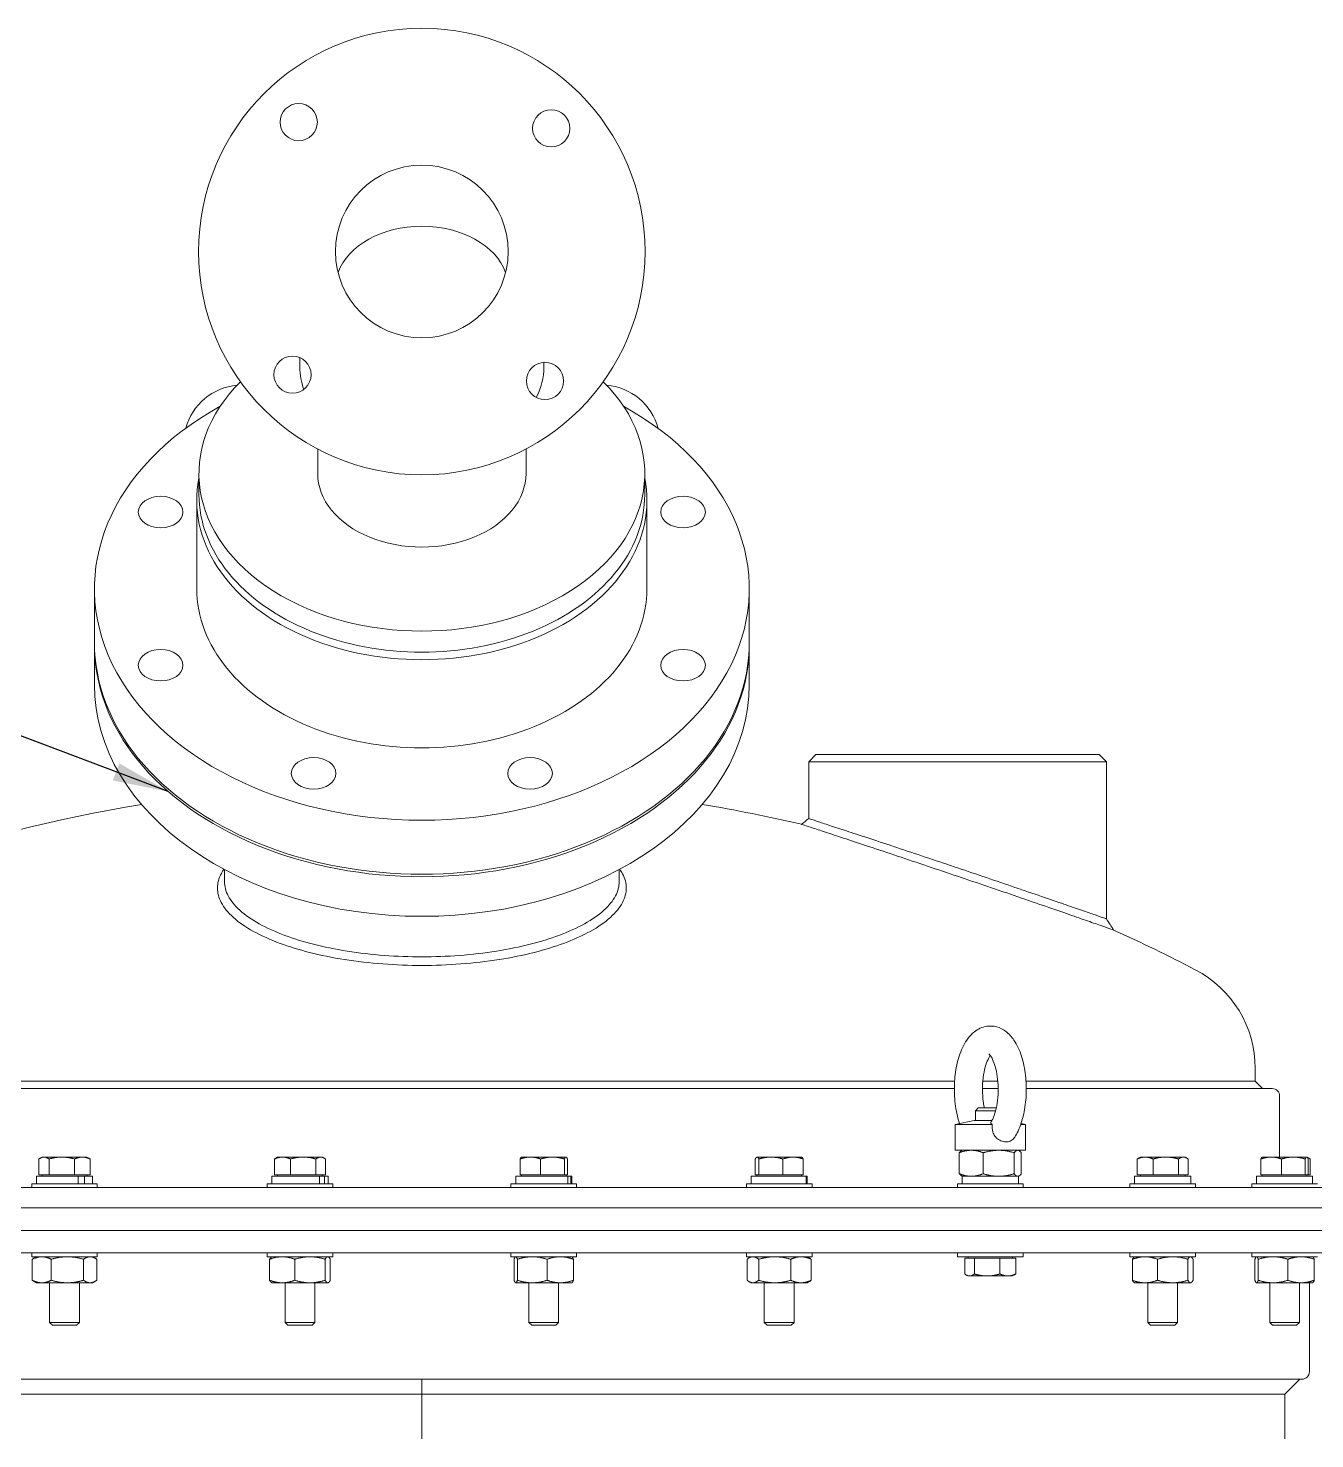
# Model space of a CAD drawing. Header units: inches. Extents: x 12 to 318, y 5 to 204.
# Drawn here: x 236.76 to 258.37, y 87.32 to 111 of the extents above; entities that cross this region are included whole.
import ezdxf

# ---------------------------------------------------------------- set-up
doc = ezdxf.new("R2010")
doc.units = ezdxf.units.IN
doc.header["$LTSCALE"] = 9.5
doc.header["$MEASUREMENT"] = 0
doc.layers.add('Symbol (ANSI)', color=7, linetype='Continuous', lineweight=25)
doc.layers.add('Visible', color=7, linetype='Continuous', lineweight=18)
doc.styles.add('Standard D-E', font='arial.ttf')
doc.dimstyles.new('in [mm] D-E NeptuneBenson$7', dxfattribs={"dimscale": 9.5, "dimtxt": 0.15, "dimasz": 0.098425, "dimexe": 0.125, "dimexo": 0.063, "dimgap": 0.031496, "dimtad": 0, "dimtih": 1, "dimtoh": 1, "dimdec": 4, "dimzin": 3, "dimdsep": 46, "dimlunit": 5, "dimtxsty": 'Standard D-E', "dimcen": 0.09, "dimdle": 0.393701, "dimclrd": 256, "dimclre": 256, "dimclrt": 256, "dimadec": 1, "dimazin": 1, "dimtfac": 1, "dimtofl": 0, "dimtmove": 0, "dimatfit": 3, "dimfxl": 1, "dimfrac": 1, "dimtolj": 1, "dimtzin": 4, "dimlwd": -1, "dimlwe": -1, "dimarcsym": 0})

msp = doc.modelspace()

# ---------------------------------------------------------------- linework, layer by layer
at = {"layer": 'Visible'}
for p, q in [((241.319597, 105.309024), (241.319597, 105.472642)), ((245.419597, 105.309024), (245.419597, 105.392303)), ((241.619597, 103.527115), (241.619597, 103.936943)), ((245.119597, 103.527115), (245.119597, 103.936943)), ((239.625097, 103.173561), (239.625097, 103.527115)), ((247.114097, 103.173561), (247.114097, 103.527115)), ((239.588347, 101.592294), (239.588347, 103.072799)), ((247.150847, 101.592294), (247.150847, 103.072799)), ((237.869597, 100.686313), (237.869597, 101.592294)), ((248.869597, 100.686313), (248.869597, 101.592294)), ((237.869597, 100.643887), (237.869597, 99.979206)), ((248.869597, 100.643887), (248.869597, 99.979206)), ((249.989597, 98.806313), (249.869597, 98.686313)), ((249.989597, 98.806313), (254.749597, 98.806313)), ((254.749597, 98.806313), (254.869597, 98.686313)), ((254.869597, 98.686313), (249.869597, 98.686313)), ((249.869597, 98.686313), (249.869597, 97.731665)), ((254.869597, 98.686313), (254.869597, 96.047241)), ((240.054597, 96.87592), (240.054597, 96.670796)), ((246.684597, 96.87592), (246.684597, 96.670796)), ((257.369597, 93.536313), (257.369597, 93.321313)), ((229.084597, 93.196313), (252.315343, 93.196313)), ((229.369597, 93.321313), (252.319746, 93.321313)), ((252.787792, 93.196313), (253.051291, 93.196313)), ((252.793508, 93.321313), (253.045575, 93.321313)), ((253.519337, 93.321313), (257.369597, 93.321313)), ((253.52374, 93.196313), (257.654597, 93.196313)), ((257.369597, 93.321313), (257.494597, 93.196313)), ((252.716727, 92.873321), (252.669542, 92.826127)), ((252.716727, 92.873321), (253.019506, 92.873321)), ((257.779597, 92.047309), (257.779597, 93.071313)), ((252.645714, 92.662198), (252.32899, 92.594876)), ((252.947104, 92.662198), (252.645714, 92.662198)), ((253.008236, 92.826127), (252.669542, 92.826127)), ((252.669542, 92.662198), (252.669542, 92.826127)), ((252.95041, 92.594876), (252.32899, 92.594876)), ((252.32899, 92.161805), (252.32899, 92.594876)), ((253.510093, 92.594876), (253.431268, 92.594876)), ((253.436644, 92.610488), (253.510093, 92.594876)), ((253.510093, 92.161805), (253.510093, 92.594876)), ((253.510093, 92.161805), (252.32899, 92.161805)), ((252.447101, 92.161805), (252.435275, 92.154978)), ((253.391982, 92.161805), (253.403808, 92.154978)), ((236.936331, 91.749309), (236.936331, 92.013816)), ((236.99125, 92.047309), (236.958418, 92.028354)), ((237.021439, 92.047309), (236.99125, 92.047309)), ((237.321507, 92.047309), (237.021439, 92.047309)), ((237.106548, 91.749309), (237.106548, 92.013816)), ((237.666318, 92.047309), (237.321507, 92.047309)), ((237.536467, 91.749309), (237.536467, 92.013816)), ((237.74125, 92.047309), (237.666318, 92.047309)), ((237.74125, 92.047309), (237.774082, 92.028354)), ((237.79617, 91.749309), (237.79617, 92.013816)), ((240.893325, 91.749309), (240.893325, 92.013816)), ((240.946967, 92.047309), (240.917935, 92.030548)), ((241.027058, 92.047309), (240.946967, 92.047309)), ((241.375112, 92.047309), (241.027058, 92.047309)), ((241.160791, 91.749309), (241.160791, 92.013816)), ((241.670021, 92.047309), (241.375112, 92.047309)), ((241.589434, 91.749309), (241.589434, 92.013816)), ((241.696967, 92.047309), (241.670021, 92.047309)), ((241.696967, 92.047309), (241.725999, 92.030548)), ((241.750609, 91.749309), (241.750609, 92.013816)), ((245.019073, 91.749309), (245.019073, 92.013816)), ((245.042226, 92.047309), (245.039528, 92.045752)), ((245.192317, 92.047309), (245.042226, 92.047309)), ((245.564638, 92.047309), (245.192317, 92.047309)), ((245.365562, 91.749309), (245.365562, 92.013816)), ((245.789547, 92.047309), (245.564638, 92.047309)), ((245.763715, 91.749309), (245.763715, 92.013816)), ((245.792226, 92.047309), (245.789547, 92.047309)), ((245.792226, 92.047309), (245.794924, 92.045752)), ((245.81538, 91.749309), (245.81538, 92.013816)), ((248.971044, 91.749309), (248.971044, 92.013816)), ((248.997943, 92.047309), (248.994119, 92.045102)), ((249.001728, 92.047309), (248.997943, 92.047309)), ((249.233361, 92.047309), (249.001728, 92.047309)), ((249.032412, 91.749309), (249.032412, 92.013816)), ((249.604576, 92.047309), (249.233361, 92.047309)), ((249.43431, 91.749309), (249.43431, 92.013816)), ((249.747943, 92.047309), (249.604576, 92.047309)), ((249.747943, 92.047309), (249.751767, 92.045102)), ((249.774841, 91.749309), (249.774841, 92.013816)), ((252.398726, 92.119609), (252.398726, 91.766502)), ((252.799719, 92.119609), (252.799719, 91.766502)), ((253.320534, 92.119609), (253.320534, 91.766502)), ((253.440357, 92.119609), (253.440357, 91.766502)), ((255.386685, 91.749309), (255.386685, 92.013816)), ((255.440327, 92.047309), (255.411295, 92.030548)), ((255.520418, 92.047309), (255.440327, 92.047309)), ((255.868473, 92.047309), (255.520418, 92.047309)), ((255.654152, 91.749309), (255.654152, 92.013816)), ((256.163381, 92.047309), (255.868473, 92.047309)), ((256.082794, 91.749309), (256.082794, 92.013816)), ((256.190327, 92.047309), (256.163381, 92.047309)), ((256.190327, 92.047309), (256.219359, 92.030548)), ((256.243969, 91.749309), (256.243969, 92.013816)), ((257.464803, 91.749309), (257.464803, 92.013816)), ((257.487957, 92.047309), (257.485259, 92.045752)), ((257.638048, 92.047309), (257.487957, 92.047309)), ((258.010369, 92.047309), (257.638048, 92.047309)), ((257.811292, 91.749309), (257.811292, 92.013816)), ((258.235278, 92.047309), (258.010369, 92.047309)), ((258.209446, 91.749309), (258.209446, 92.013816)), ((258.237957, 92.047309), (258.235278, 92.047309)), ((258.237957, 92.047309), (258.240655, 92.045752)), ((258.240655, 92.045752), (258.266989, 92.030548)), ((258.26111, 91.749309), (258.26111, 92.013816)), ((258.291599, 91.749309), (258.291599, 92.013816)), ((236.894899, 91.724305), (237.596734, 91.724305)), ((236.894899, 91.599305), (236.894899, 91.724305)), ((237.021439, 91.749309), (236.936331, 91.749309)), ((236.99125, 91.749309), (236.99125, 91.724305)), ((237.106548, 91.749309), (237.021439, 91.749309)), ((237.321507, 91.749309), (237.106548, 91.749309)), ((237.536467, 91.749309), (237.321507, 91.749309)), ((237.666318, 91.749309), (237.536467, 91.749309)), ((237.596734, 91.724305), (237.644757, 91.724305)), ((237.596734, 91.599305), (237.596734, 91.724305)), ((237.70425, 91.724305), (237.644757, 91.724305)), ((237.79617, 91.749309), (237.666318, 91.749309)), ((237.70425, 91.599305), (237.70425, 91.724305)), ((237.70425, 91.724305), (237.837601, 91.724305)), ((237.74125, 91.749309), (237.74125, 91.724305)), ((237.837601, 91.599305), (237.837601, 91.724305)), ((240.850616, 91.724305), (241.651012, 91.724305)), ((240.850616, 91.599305), (240.850616, 91.724305)), ((241.027058, 91.749309), (240.893325, 91.749309)), ((240.946967, 91.749309), (240.946967, 91.724305)), ((241.160791, 91.749309), (241.027058, 91.749309)), ((241.375112, 91.749309), (241.160791, 91.749309)), ((241.589434, 91.749309), (241.375112, 91.749309)), ((241.670021, 91.749309), (241.589434, 91.749309)), ((241.651012, 91.724305), (241.655977, 91.724305)), ((241.651012, 91.599305), (241.651012, 91.724305)), ((241.733478, 91.724305), (241.655977, 91.724305)), ((241.750609, 91.749309), (241.670021, 91.749309)), ((241.696967, 91.749309), (241.696967, 91.724305)), ((241.733478, 91.599305), (241.733478, 91.724305)), ((241.733478, 91.724305), (241.793318, 91.724305)), ((241.793318, 91.599305), (241.793318, 91.724305)), ((244.945875, 91.724305), (245.822409, 91.724305)), ((244.945875, 91.599305), (244.945875, 91.724305)), ((245.192317, 91.749309), (245.019073, 91.749309)), ((245.042226, 91.749309), (245.042226, 91.724305)), ((245.365562, 91.749309), (245.192317, 91.749309)), ((245.564638, 91.749309), (245.365562, 91.749309)), ((245.763715, 91.749309), (245.564638, 91.749309)), ((245.789547, 91.749309), (245.763715, 91.749309)), ((245.81538, 91.749309), (245.789547, 91.749309)), ((245.792226, 91.749309), (245.792226, 91.724305)), ((245.874205, 91.724305), (245.822409, 91.724305)), ((245.822409, 91.599305), (245.822409, 91.724305)), ((245.874205, 91.599305), (245.874205, 91.724305)), ((245.874205, 91.724305), (245.888577, 91.724305)), ((245.888577, 91.599305), (245.888577, 91.724305)), ((248.901592, 91.724305), (249.826651, 91.724305)), ((248.901592, 91.599305), (248.901592, 91.724305)), ((249.001728, 91.749309), (248.971044, 91.749309)), ((248.997943, 91.749309), (248.997943, 91.724305)), ((249.032412, 91.749309), (249.001728, 91.749309)), ((249.233361, 91.749309), (249.032412, 91.749309)), ((249.43431, 91.749309), (249.233361, 91.749309)), ((249.604576, 91.749309), (249.43431, 91.749309)), ((249.774841, 91.749309), (249.604576, 91.749309)), ((249.747943, 91.749309), (249.747943, 91.724305)), ((249.844246, 91.724305), (249.826651, 91.724305)), ((249.826651, 91.599305), (249.826651, 91.724305)), ((249.844246, 91.599305), (249.844246, 91.724305)), ((252.447101, 91.724305), (252.435275, 91.731133)), ((252.447101, 91.724305), (252.599223, 91.724305)), ((252.44819, 91.599305), (252.44819, 91.724305)), ((252.599223, 91.724305), (253.060127, 91.724305)), ((253.060127, 91.724305), (253.380445, 91.724305)), ((253.380445, 91.724305), (253.391982, 91.724305)), ((253.390855, 91.599305), (253.390855, 91.724305)), ((253.391982, 91.724305), (253.403808, 91.731133)), ((255.343976, 91.724305), (256.286678, 91.724305)), ((255.343976, 91.599305), (255.343976, 91.724305)), ((255.520418, 91.749309), (255.386685, 91.749309)), ((255.440327, 91.749309), (255.440327, 91.724305)), ((255.654152, 91.749309), (255.520418, 91.749309)), ((255.868473, 91.749309), (255.654152, 91.749309)), ((256.082794, 91.749309), (255.868473, 91.749309)), ((256.163381, 91.749309), (256.082794, 91.749309)), ((256.243969, 91.749309), (256.163381, 91.749309)), ((256.190327, 91.749309), (256.190327, 91.724305)), ((256.286678, 91.599305), (256.286678, 91.724305)), ((257.391606, 91.724305), (258.334308, 91.724305)), ((257.391606, 91.599305), (257.391606, 91.724305)), ((257.638048, 91.749309), (257.464803, 91.749309)), ((257.487957, 91.749309), (257.487957, 91.724305)), ((257.811292, 91.749309), (257.638048, 91.749309)), ((258.010369, 91.749309), (257.811292, 91.749309)), ((258.209446, 91.749309), (258.010369, 91.749309)), ((258.235278, 91.749309), (258.209446, 91.749309)), ((258.26111, 91.749309), (258.235278, 91.749309)), ((258.237957, 91.749309), (258.237957, 91.724305)), ((258.291599, 91.749309), (258.26111, 91.749309)), ((258.334308, 91.599305), (258.334308, 91.724305)), ((226.964597, 91.536313), (259.774597, 91.536313)), ((237.917431, 91.599305), (236.815069, 91.599305)), ((236.815069, 91.599305), (236.815069, 91.536313)), ((237.917431, 91.599305), (237.917431, 91.536313)), ((241.873148, 91.599305), (240.770786, 91.599305)), ((240.770786, 91.599305), (240.770786, 91.536313)), ((241.873148, 91.599305), (241.873148, 91.536313)), ((245.968407, 91.599305), (244.866045, 91.599305)), ((244.866045, 91.599305), (244.866045, 91.536313)), ((245.968407, 91.599305), (245.968407, 91.536313)), ((249.924124, 91.599305), (248.821762, 91.599305)), ((248.821762, 91.599305), (248.821762, 91.536313)), ((249.924124, 91.599305), (249.924124, 91.536313)), ((253.470723, 91.599305), (252.36836, 91.599305)), ((252.36836, 91.599305), (252.36836, 91.536313)), ((253.470723, 91.599305), (253.470723, 91.536313)), ((256.366508, 91.599305), (255.264146, 91.599305)), ((255.264146, 91.599305), (255.264146, 91.536313)), ((256.366508, 91.599305), (256.366508, 91.536313)), ((258.414138, 91.599305), (257.311776, 91.599305)), ((257.311776, 91.599305), (257.311776, 91.536313)), ((226.839597, 91.196313), (259.899597, 91.196313)), ((259.899597, 91.196313), (226.839597, 91.196313)), ((259.899597, 90.816313), (226.839597, 90.816313)), ((226.839597, 90.816313), (259.899597, 90.816313)), ((259.774597, 90.436313), (226.964597, 90.436313)), ((236.815069, 90.436313), (236.815069, 90.373321)), ((237.917431, 90.373321), (236.815069, 90.373321)), ((236.823569, 89.978018), (236.823569, 90.331124)), ((236.893809, 90.373321), (236.848517, 90.347171)), ((237.143109, 89.978018), (237.143109, 90.331124)), ((237.68579, 89.978018), (237.68579, 90.331124)), ((237.838691, 90.373321), (237.883984, 90.347171)), ((237.908932, 89.978018), (237.908932, 90.331124)), ((237.917431, 90.436313), (237.917431, 90.373321)), ((240.770786, 90.436313), (240.770786, 90.373321)), ((241.873148, 90.373321), (240.770786, 90.373321)), ((240.812182, 89.978018), (240.812182, 90.331124)), ((240.849526, 90.373321), (240.843445, 90.36981)), ((241.23527, 89.978018), (241.23527, 90.331124)), ((241.745055, 89.978018), (241.745055, 90.331124)), ((241.794408, 90.373321), (241.800489, 90.36981)), ((241.831752, 89.978018), (241.831752, 90.331124)), ((241.873148, 90.436313), (241.873148, 90.373321)), ((244.866045, 90.436313), (244.866045, 90.373321)), ((245.968407, 90.373321), (244.866045, 90.373321)), ((244.919422, 89.978018), (244.919422, 90.331124)), ((244.944785, 90.373321), (244.942307, 90.37189)), ((244.975078, 89.978018), (244.975078, 90.331124)), ((245.472882, 89.978018), (245.472882, 90.331124)), ((245.889667, 90.373321), (245.892145, 90.37189)), ((245.91503, 89.978018), (245.91503, 90.331124)), ((245.968407, 90.436313), (245.968407, 90.373321)), ((248.821762, 90.436313), (248.821762, 90.373321)), ((249.924124, 90.373321), (248.821762, 90.373321)), ((248.834348, 89.978018), (248.834348, 90.331124)), ((248.900502, 90.373321), (248.867378, 90.354197)), ((249.028564, 89.978018), (249.028564, 90.331124)), ((249.567159, 89.978018), (249.567159, 90.331124)), ((249.845384, 90.373321), (249.878508, 90.354197)), ((249.911538, 89.978018), (249.911538, 90.331124)), ((249.924124, 90.436313), (249.924124, 90.373321)), ((252.36836, 90.436313), (252.36836, 90.373321)), ((253.470723, 90.373321), (252.36836, 90.373321)), ((252.490899, 90.348317), (252.571487, 90.348317)), ((252.490899, 90.348317), (252.490899, 90.083811)), ((252.544542, 90.348317), (252.544542, 90.373321)), ((252.571487, 90.348317), (252.652075, 90.348317)), ((252.652075, 90.348317), (252.866396, 90.348317)), ((252.652075, 90.348317), (252.652075, 90.083811)), ((252.866396, 90.348317), (253.080717, 90.348317)), ((253.080717, 90.348317), (253.080717, 90.083811)), ((253.080717, 90.348317), (253.21445, 90.348317)), ((253.21445, 90.348317), (253.348184, 90.348317)), ((253.294542, 90.348317), (253.294542, 90.373321)), ((253.348184, 90.348317), (253.348184, 90.083811)), ((253.470723, 90.436313), (253.470723, 90.373321)), ((255.264146, 90.436313), (255.264146, 90.373321)), ((256.366508, 90.373321), (255.264146, 90.373321)), ((255.305542, 89.978018), (255.305542, 90.331124)), ((255.342886, 90.373321), (255.336805, 90.36981)), ((255.72863, 89.978018), (255.72863, 90.331124)), ((256.238416, 89.978018), (256.238416, 90.331124)), ((256.287768, 90.373321), (256.29385, 90.36981)), ((256.325112, 89.978018), (256.325112, 90.331124)), ((256.366508, 90.436313), (256.366508, 90.373321)), ((257.311776, 90.436313), (257.311776, 90.373321)), ((258.414138, 90.373321), (257.311776, 90.373321)), ((257.365153, 89.978018), (257.365153, 90.331124)), ((257.390516, 90.373321), (257.388038, 90.37189)), ((257.420809, 89.978018), (257.420809, 90.331124)), ((257.918613, 89.978018), (257.918613, 90.331124)), ((258.335398, 90.373321), (258.337876, 90.37189)), ((258.360761, 89.978018), (258.360761, 90.331124)), ((252.544542, 90.050317), (252.51551, 90.067079)), ((252.544542, 90.050317), (252.571487, 90.050317)), ((252.571487, 90.050317), (252.866396, 90.050317)), ((252.866396, 90.050317), (253.21445, 90.050317)), ((253.21445, 90.050317), (253.294542, 90.050317)), ((253.294542, 90.050317), (253.323573, 90.067079)), ((236.893809, 89.935821), (236.848517, 89.961971)), ((236.893809, 89.935821), (236.983339, 89.935821)), ((236.983339, 89.935821), (237.41445, 89.935821)), ((237.11625, 89.935821), (237.11625, 89.271499)), ((237.41445, 89.935821), (237.797361, 89.935821)), ((237.61625, 89.935821), (237.61625, 89.271499)), ((237.797361, 89.935821), (237.838691, 89.935821)), ((237.838691, 89.935821), (237.883984, 89.961971)), ((240.849526, 89.935821), (240.843445, 89.939332)), ((240.849526, 89.935821), (241.023726, 89.935821)), ((241.023726, 89.935821), (241.490163, 89.935821)), ((241.071967, 89.935821), (241.071967, 89.271499)), ((241.490163, 89.935821), (241.788404, 89.935821)), ((241.571967, 89.935821), (241.571967, 89.271499)), ((241.788404, 89.935821), (241.794408, 89.935821)), ((241.794408, 89.935821), (241.800489, 89.939332)), ((244.944785, 89.935821), (244.942307, 89.937252)), ((244.944785, 89.935821), (244.94725, 89.935821)), ((244.94725, 89.935821), (245.22398, 89.935821)), ((245.167226, 89.935821), (245.167226, 89.271499)), ((245.22398, 89.935821), (245.693956, 89.935821)), ((245.667226, 89.935821), (245.667226, 89.271499)), ((245.693956, 89.935821), (245.889667, 89.935821)), ((245.889667, 89.935821), (245.892145, 89.937252)), ((248.900502, 89.935821), (248.867378, 89.954945)), ((248.900502, 89.935821), (248.931456, 89.935821)), ((248.931456, 89.935821), (249.297861, 89.935821)), ((249.122943, 89.935821), (249.122943, 89.271499)), ((249.297861, 89.935821), (249.739348, 89.935821)), ((249.622943, 89.935821), (249.622943, 89.271499)), ((249.739348, 89.935821), (249.845384, 89.935821)), ((249.845384, 89.935821), (249.878508, 89.954945)), ((255.342886, 89.935821), (255.336805, 89.939332)), ((255.342886, 89.935821), (255.517086, 89.935821)), ((255.517086, 89.935821), (255.983523, 89.935821)), ((255.565327, 89.935821), (255.565327, 89.271499)), ((255.983523, 89.935821), (256.281764, 89.935821)), ((256.065327, 89.935821), (256.065327, 89.271499)), ((256.281764, 89.935821), (256.287768, 89.935821)), ((256.287768, 89.935821), (256.29385, 89.939332)), ((257.390516, 89.935821), (257.388038, 89.937252)), ((257.390516, 89.935821), (257.392981, 89.935821)), ((257.392981, 89.935821), (257.669711, 89.935821)), ((257.612957, 89.935821), (257.612957, 89.271499)), ((257.669711, 89.935821), (258.139687, 89.935821)), ((258.112957, 89.935821), (258.112957, 89.271499)), ((258.139687, 89.935821), (258.335398, 89.935821)), ((258.279597, 88.441313), (258.279597, 89.935821)), ((258.335398, 89.935821), (258.337876, 89.937252)), ((237.11625, 89.271499), (237.61625, 89.271499)), ((237.163435, 89.224305), (237.11625, 89.271499)), ((237.569065, 89.224305), (237.163435, 89.224305)), ((237.569065, 89.224305), (237.61625, 89.271499)), ((241.071967, 89.271499), (241.571967, 89.271499)), ((241.119152, 89.224305), (241.071967, 89.271499)), ((241.524782, 89.224305), (241.119152, 89.224305)), ((241.524782, 89.224305), (241.571967, 89.271499)), ((245.167226, 89.271499), (245.667226, 89.271499)), ((245.214411, 89.224305), (245.167226, 89.271499)), ((245.620041, 89.224305), (245.214411, 89.224305)), ((245.620041, 89.224305), (245.667226, 89.271499)), ((249.122943, 89.271499), (249.622943, 89.271499)), ((249.170128, 89.224305), (249.122943, 89.271499)), ((249.575758, 89.224305), (249.170128, 89.224305)), ((249.575758, 89.224305), (249.622943, 89.271499)), ((255.565327, 89.271499), (256.065327, 89.271499)), ((255.612512, 89.224305), (255.565327, 89.271499)), ((256.018142, 89.224305), (255.612512, 89.224305)), ((256.018142, 89.224305), (256.065327, 89.271499)), ((257.612957, 89.271499), (258.112957, 89.271499)), ((257.660142, 89.224305), (257.612957, 89.271499)), ((258.065772, 89.224305), (257.660142, 89.224305)), ((258.065772, 89.224305), (258.112957, 89.271499)), ((258.154597, 88.316313), (228.584597, 88.316313)), ((243.369595, 88.066313), (243.369595, 88.316313)), ((243.369598, 88.316313), (243.369598, 88.066313)), ((257.869597, 88.066313), (258.119597, 88.316313)), ((243.369595, 88.066313), (228.869597, 88.066313)), ((243.369595, 87.316313), (243.369595, 88.066313)), ((243.369598, 88.066313), (243.369598, 87.316313)), ((257.869597, 88.066313), (243.369598, 88.066313)), ((257.869597, 87.316313), (257.869597, 88.066313))]:
    msp.add_line(p, q, dxfattribs=at)
for centre, radius in [((243.369597, 107.253567), 3.75), ((241.301499, 109.426807), 0.3125), ((245.542837, 109.321665), 0.3125), ((243.369597, 107.253567), 1.45), ((241.196357, 105.18547), 0.3125), ((245.437694, 105.080327), 0.3125)]:
    msp.add_circle(centre, radius, dxfattribs=at)
for centre, radius, start, end in [((240.356293, 104.024374), 0.989013, 95.1917526, 164.6598969), ((246.385717, 104.024374), 0.989013, 15.1840497, 84.9873619), ((243.369597, 70.174094), 28.192219, 99.6159698, 117.4438169), ((243.369597, 70.174094), 28.192219, 76.9236601, 80.3840302), ((243.369597, 70.174094), 28.192219, 62.5561831, 65.6553209), ((255.502097, 93.536313), 1.8675, 0, 62.5561831), ((257.654597, 93.071313), 0.125, 0, 90), ((258.154597, 88.441313), 0.125, 270, 0)]:
    msp.add_arc(centre, radius, start, end, dxfattribs=at)
for centre, major_axis, start_param, end_param in [((243.369597, 106.652527), (1.45, 0), 0.245266489, 2.896326165), ((243.369597, 106.652527), (-1.45, 0), 3.386859142, 6.037918818), ((243.369597, 105.309024), (-2.05, 0), 0, 0.258535249), ((243.369597, 105.309024), (2.05, 0), 5.927506615, 6.283185307), ((243.369597, 103.527115), (-3.7445, 0), 5.662631784, 10.045331484), ((243.369597, 101.592294), (-5.5, 0), 5.375741165, 10.332222103), ((243.369597, 103.527115), (-1.75, 0), 0, 3.141592654), ((243.369597, 103.072799), (-3.78125, 0), 6.143651853, 9.564311415), ((243.369597, 103.173561), (-3.7445, 0), 0, 3.141592654), ((243.369597, 101.592294), (-3.78125, 0), 0, 3.141592654), ((243.369597, 100.686313), (-5.5, 0), 0, 3.141592654), ((243.369597, 100.643887), (5.5, 0), 3.136138081, 6.28863988), ((243.369597, 99.979206), (5.5, 0), 3.141592654, 6.283185307)]:
    msp.add_ellipse(centre, major_axis=major_axis, ratio=0.707106781, start_param=start_param, end_param=end_param, dxfattribs=at)
for centre, major_axis in [((238.981169, 102.877635), (-0.375, 0)), ((247.758024, 102.877635), (0.375, 0)), ((238.981169, 100.306953), (-0.375, 0)), ((247.758024, 100.306953), (0.375, 0)), ((241.55185, 98.489207), (0.375, 0)), ((245.187343, 98.489207), (0.375, 0))]:
    msp.add_ellipse(centre, major_axis=major_axis, ratio=0.707106781, dxfattribs=at)
for points in [[(249.748061, 97.635274), (249.788571, 97.667406), (249.829086, 97.699533), (249.869597, 97.731665)], [(254.869597, 96.047241), (254.910096, 95.98466), (254.950634, 95.922101), (254.991133, 95.85952)]]:
    msp.add_open_spline(points, degree=3, dxfattribs=at)
for points, knots in [([(254.991133, 95.85952), (254.991133, 95.85952), (254.975457, 95.865015), (254.909889, 95.887974), (254.860012, 95.905433), (254.728872, 95.951261), (254.647498, 95.979667), (254.460633, 96.044757), (254.355135, 96.08144), (254.124977, 96.161276), (253.991162, 96.207594), (253.700457, 96.3079), (253.543576, 96.361883), (253.217025, 96.47387), (253.04712, 96.531953), (252.706057, 96.648154), (252.534895, 96.706273), (252.204742, 96.818029), (252.033914, 96.875673), (251.693309, 96.990232), (251.52353, 97.047147), (251.197088, 97.156253), (251.040189, 97.208525), (250.749395, 97.30516), (250.615512, 97.349521), (250.384974, 97.425761), (250.279225, 97.460655), (250.091988, 97.522342), (250.010495, 97.549139), (249.87921, 97.592267), (249.829308, 97.608636), (249.763726, 97.630142), (249.748061, 97.635274), (249.748061, 97.635274)], [-30.936788575, -30.936788575, -30.936788575, -30.936788575, -29.685853996, -29.685853996, -28.434919417, -28.434919417, -27.183984838, -27.183984838, -25.933050259, -25.933050259, -24.603273791, -24.603273791, -23.273497323, -23.273497323, -21.943720855, -21.943720855, -20.613944387, -20.613944387, -19.287734437, -19.287734437, -17.961524487, -17.961524487, -16.635314537, -16.635314537, -15.309104586, -15.309104586, -14.058571488, -14.058571488, -12.80803839, -12.80803839, -11.557505292, -11.557505292, -10.306972193, -10.306972193, -10.306972193, -10.306972193]), ([(254.869597, 96.047241), (254.869597, 96.047241), (254.854647, 96.052443), (254.792112, 96.074182), (254.74454, 96.090715), (254.61945, 96.134118), (254.541828, 96.161024), (254.363561, 96.222689), (254.262913, 96.257449), (254.04339, 96.333088), (253.915799, 96.376963), (253.638609, 96.471998), (253.48902, 96.523153), (253.177645, 96.629295), (253.015635, 96.684357), (252.69042, 96.794536), (252.527212, 96.849653), (252.212376, 96.955664), (252.049466, 97.010357), (251.724659, 97.119067), (251.562761, 97.173084), (251.251484, 97.276648), (251.101879, 97.326272), (250.824611, 97.418021), (250.696959, 97.460145), (250.477097, 97.532565), (250.376224, 97.565722), (250.197627, 97.624341), (250.119898, 97.649806), (249.994679, 97.690792), (249.947085, 97.706349), (249.884537, 97.726787), (249.869597, 97.731665), (249.869597, 97.731665)], [9.840972787, 9.840972787, 9.840972787, 9.840972787, 11.033928418, 11.033928418, 12.226884048, 12.226884048, 13.419839679, 13.419839679, 14.61279531, 14.61279531, 15.880082876, 15.880082876, 17.147370442, 17.147370442, 18.414658008, 18.414658008, 19.681945574, 19.681945574, 20.946056307, 20.946056307, 22.210167041, 22.210167041, 23.474277775, 23.474277775, 24.738388509, 24.738388509, 25.930987186, 25.930987186, 27.123585863, 27.123585863, 28.316184541, 28.316184541, 29.508783218, 29.508783218, 29.508783218, 29.508783218]), ([(240.045621, 96.880738), (240.029059, 96.85756), (240.014398, 96.834256), (239.956956, 96.728931), (239.935898, 96.646219), (239.935898, 96.486382), (239.956561, 96.403322), (240.044871, 96.236354), (240.112502, 96.152446), (240.293426, 95.989891), (240.406847, 95.911139), (240.672194, 95.764258), (240.82415, 95.69614), (241.13572, 95.581187), (241.302434, 95.529374), (241.666999, 95.437068), (241.86485, 95.396578), (242.279287, 95.331079), (242.496257, 95.306016), (242.934214, 95.273006), (243.155205, 95.265068), (243.583988, 95.265068), (243.80498, 95.273006), (244.242937, 95.306016), (244.459907, 95.331079), (244.874343, 95.396578), (245.072194, 95.437068), (245.436759, 95.529374), (245.603473, 95.581187), (245.915044, 95.69614), (246.066999, 95.764258), (246.332347, 95.911139), (246.445768, 95.989891), (246.626691, 96.152446), (246.694323, 96.236354), (246.782632, 96.403322), (246.803295, 96.486382), (246.803295, 96.565917)], [25.451513694, 25.451513694, 25.451513694, 25.451513694, 25.976384315, 25.976384315, 27.817581639, 27.817581639, 29.641187599, 29.641187599, 31.464793558, 31.464793558, 33.288399517, 33.288399517, 35.112005476, 35.112005476, 36.74566655, 36.74566655, 38.379327623, 38.379327623, 40.012988697, 40.012988697, 41.64664977, 41.64664977, 43.280310843, 43.280310843, 44.913971917, 44.913971917, 46.54763299, 46.54763299, 48.181294064, 48.181294064, 50.004900023, 50.004900023, 51.828505982, 51.828505982, 53.652111941, 53.652111941, 55.475717901, 55.475717901, 55.475717901, 55.475717901]), ([(240.054597, 96.670796), (240.054597, 96.593585), (240.074552, 96.512985), (240.159815, 96.351026), (240.225107, 96.269668), (240.399742, 96.112108), (240.50921, 96.035803), (240.765269, 95.893525), (240.911889, 95.827562), (241.212612, 95.716213), (241.373602, 95.666013), (241.725641, 95.576593), (241.916689, 95.537378), (242.316865, 95.473947), (242.526363, 95.449679), (242.949229, 95.417719), (243.162601, 95.410034), (243.576592, 95.410034), (243.789964, 95.417719), (244.21283, 95.449679), (244.422328, 95.473947), (244.822504, 95.537378), (245.013552, 95.576593), (245.365591, 95.666013), (245.526581, 95.716213), (245.827305, 95.827562), (245.973924, 95.893525), (246.229984, 96.035803), (246.339451, 96.112108), (246.514086, 96.269668), (246.579379, 96.351026), (246.664641, 96.512985), (246.684597, 96.593585), (246.684597, 96.670796)], [-26.690082261, -26.690082261, -26.690082261, -26.690082261, -24.931125031, -24.931125031, -23.1721678, -23.1721678, -21.41321057, -21.41321057, -19.654253339, -19.654253339, -18.076950287, -18.076950287, -16.499647235, -16.499647235, -14.922344183, -14.922344183, -13.345041131, -13.345041131, -11.767738078, -11.767738078, -10.190435026, -10.190435026, -8.613131974, -8.613131974, -7.035828922, -7.035828922, -5.276871692, -5.276871692, -3.517914461, -3.517914461, -1.758957231, -1.758957231, 0, 0, 0, 0]), ([(246.803295, 96.565917), (246.803295, 96.644045), (246.78336, 96.724589), (246.72744, 96.830019), (246.711634, 96.855453), (246.693586, 96.88074)], [55.475717901, 55.475717901, 55.475717901, 55.475717901, 57.267081679, 57.267081679, 57.838457145, 57.838457145, 57.838457145, 57.838457145]), ([(252.402439, 92.610488), (252.396925, 92.626832), (252.391683, 92.643411), (252.356707, 92.761462), (252.336253, 92.870845), (252.314504, 93.091681), (252.312501, 93.202746), (252.325773, 93.420606), (252.340941, 93.527329), (252.38917, 93.731289), (252.422545, 93.82805), (252.513049, 94.005885), (252.570686, 94.087423), (252.709075, 94.196485), (252.780766, 94.232231), (252.916031, 94.252276), (252.97403, 94.248414), (253.082663, 94.218461), (253.132527, 94.192182), (253.232745, 94.117943), (253.278497, 94.065998), (253.37124, 93.929102), (253.411956, 93.838279), (253.475619, 93.638898), (253.497901, 93.530023), (253.523021, 93.309525), (253.526622, 93.198363), (253.516469, 92.979768), (253.50287, 92.872401), (253.457982, 92.666742), (253.426408, 92.568871), (253.368042, 92.446054), (253.349989, 92.412936), (253.329958, 92.381428)], [4.063797675, 4.063797675, 4.063797675, 4.063797675, 4.125107978, 4.125107978, 4.494646741, 4.494646741, 4.848405607, 4.848405607, 5.200717927, 5.200717927, 5.564567297, 5.564567297, 5.945808258, 5.945808258, 6.21731978, 6.21731978, 6.405304681, 6.405304681, 6.601685917, 6.601685917, 6.864476754, 6.864476754, 7.231705362, 7.231705362, 7.603413474, 7.603413474, 7.957952639, 7.957952639, 8.309884983, 8.309884983, 8.672079617, 8.672079617, 8.81394723, 8.81394723, 8.81394723, 8.81394723]), ([(252.819577, 92.873321), (252.809407, 92.920205), (252.80138, 92.970836), (252.789206, 93.089113), (252.786562, 93.157831), (252.789972, 93.29446), (252.796115, 93.362354), (252.815966, 93.487637), (252.829525, 93.545228), (252.860281, 93.641727), (252.877262, 93.681546), (252.902777, 93.728602), (252.911656, 93.742441), (252.919542, 93.753126)], [4.258943448, 4.258943448, 4.258943448, 4.258943448, 4.485154641, 4.485154641, 4.768401658, 4.768401658, 5.05436608, 5.05436608, 5.33379943, 5.33379943, 5.595842968, 5.595842968, 5.740451535, 5.740451535, 5.740451535, 5.740451535]), ([(252.892957, 93.781649), (252.892957, 93.781649), (252.893489, 93.781324), (252.898033, 93.777879), (252.907419, 93.76944), (252.93079, 93.737994), (252.944755, 93.715031), (252.973801, 93.653451), (252.988857, 93.613374), (253.016202, 93.517944), (253.028113, 93.461495), (253.045439, 93.338247), (253.050472, 93.271051), (253.051995, 93.134741), (253.048321, 93.065619), (253.032813, 92.935176), (253.021067, 92.873768), (252.992532, 92.767618), (252.975971, 92.722213), (252.948882, 92.664452), (252.938633, 92.646155), (252.929171, 92.63164)], [6.547594417, 6.547594417, 6.547594417, 6.547594417, 6.608611495, 6.608611495, 6.822801896, 6.822801896, 7.039622603, 7.039622603, 7.282015161, 7.282015161, 7.548072508, 7.548072508, 7.828890328, 7.828890328, 8.11499257, 8.11499257, 8.397293161, 8.397293161, 8.665482356, 8.665482356, 8.825685082, 8.825685082, 8.825685082, 8.825685082]), ([(252.95041, 92.594876), (252.941362, 92.59989), (252.934793, 92.605049), (252.925191, 92.617549), (252.92472, 92.624832), (252.92917, 92.631646)], [0.1266240454, 0.1266240454, 0.1266240454, 0.1266240454, 0.3194463648, 0.3194463648, 0.5894329283, 0.5894329283, 0.5894329283, 0.5894329283]), ([(253.329957, 92.381428), (253.318089, 92.362762), (253.303662, 92.346985), (253.266368, 92.319409), (253.242883, 92.309424), (253.191484, 92.299951), (253.164015, 92.3006), (253.109243, 92.312609), (253.082454, 92.323755), (253.034689, 92.355162), (253.014134, 92.374553), (252.98136, 92.419557), (252.969463, 92.444018), (252.949288, 92.510483), (252.946891, 92.552872), (252.95041, 92.594876)], [0.614715934, 0.614715934, 0.614715934, 0.614715934, 0.84578852, 0.84578852, 1.123480062, 1.123480062, 1.402598468, 1.402598468, 1.678828283, 1.678828283, 1.941754164, 1.941754164, 2.194127873, 2.194127873, 2.580725409, 2.580725409, 2.580725409, 2.580725409])]:
    msp.add_open_spline(points, degree=3, knots=knots, dxfattribs=at)
for points, weights in [([(252.599223, 92.161805), (252.506172, 92.161805), (252.398726, 92.119609)], [1, 1.0379548493, 1]), ([(252.398726, 92.119609), (252.418088, 92.145055), (252.435275, 92.154978)], [1, 1.02254837161, 1.01830548615]), ([(252.799719, 92.119609), (252.692273, 92.161805), (252.599223, 92.161805)], [1, 1.0379548493, 1]), ([(253.060127, 92.161805), (252.939271, 92.161805), (252.799719, 92.119609)], [1, 1.0379548493, 1]), ([(253.320534, 92.119609), (253.180982, 92.161805), (253.060127, 92.161805)], [1, 1.0379548493, 1]), ([(253.380445, 92.161805), (253.35264, 92.161805), (253.320534, 92.119609)], [1, 1.0379548493, 1]), ([(253.440357, 92.119609), (253.40825, 92.161805), (253.380445, 92.161805)], [1, 1.0379548493, 1]), ([(237.021439, 92.047309), (236.98194, 92.047309), (236.936331, 92.013816)], [1, 1.0379548493, 1]), ([(237.106548, 92.013816), (237.060938, 92.047309), (237.021439, 92.047309)], [1, 1.0379548493, 1]), ([(237.321507, 92.047309), (237.221744, 92.047309), (237.106548, 92.013816)], [1, 1.0379548493, 1]), ([(237.536467, 92.013816), (237.421271, 92.047309), (237.321507, 92.047309)], [1, 1.0379548493, 1]), ([(237.666318, 92.047309), (237.606054, 92.047309), (237.536467, 92.013816)], [1, 1.0379548493, 1]), ([(237.79617, 92.013816), (237.726583, 92.047309), (237.666318, 92.047309)], [1, 1.0379548493, 1]), ([(237.774082, 92.028354), (237.784795, 92.022169), (237.79617, 92.013816)], [1.01394334662, 1.00920328344, 1]), ([(241.027058, 92.047309), (240.964992, 92.047309), (240.893325, 92.013816)], [1, 1.0379548493, 1]), ([(240.893325, 92.013816), (240.906056, 92.023689), (240.917935, 92.030548)], [1, 1.01089719788, 1.01553701765]), ([(241.160791, 92.013816), (241.089124, 92.047309), (241.027058, 92.047309)], [1, 1.0379548493, 1]), ([(241.375112, 92.047309), (241.275646, 92.047309), (241.160791, 92.013816)], [1, 1.0379548493, 1]), ([(241.589434, 92.013816), (241.474579, 92.047309), (241.375112, 92.047309)], [1, 1.0379548493, 1]), ([(241.670021, 92.047309), (241.63262, 92.047309), (241.589434, 92.013816)], [1, 1.0379548493, 1]), ([(241.750609, 92.013816), (241.707422, 92.047309), (241.670021, 92.047309)], [1, 1.0379548493, 1]), ([(245.192317, 92.047309), (245.111914, 92.047309), (245.019073, 92.013816)], [1, 1.0379548493, 1]), ([(245.019073, 92.013816), (245.029998, 92.040249), (245.039528, 92.045752)], [1, 1.02971695473, 1.0128998083]), ([(245.365562, 92.013816), (245.27272, 92.047309), (245.192317, 92.047309)], [1, 1.0379548493, 1]), ([(245.564638, 92.047309), (245.472247, 92.047309), (245.365562, 92.013816)], [1, 1.0379548493, 1]), ([(245.763715, 92.013816), (245.65703, 92.047309), (245.564638, 92.047309)], [1, 1.0379548493, 1]), ([(245.789547, 92.047309), (245.777559, 92.047309), (245.763715, 92.013816)], [1, 1.0379548493, 1]), ([(245.81538, 92.013816), (245.801536, 92.047309), (245.789547, 92.047309)], [1, 1.0379548493, 1]), ([(249.001728, 92.047309), (248.987488, 92.047309), (248.971044, 92.013816)], [1, 1.0379548493, 1]), ([(249.032412, 92.013816), (249.015968, 92.047309), (249.001728, 92.047309)], [1, 1.0379548493, 1]), ([(249.233361, 92.047309), (249.1401, 92.047309), (249.032412, 92.013816)], [1, 1.0379548493, 1]), ([(249.43431, 92.013816), (249.326622, 92.047309), (249.233361, 92.047309)], [1, 1.0379548493, 1]), ([(249.604576, 92.047309), (249.525555, 92.047309), (249.43431, 92.013816)], [1, 1.0379548493, 1]), ([(249.774841, 92.013816), (249.683596, 92.047309), (249.604576, 92.047309)], [1, 1.0379548493, 1]), ([(249.751767, 92.045102), (249.762534, 92.038885), (249.774841, 92.013816)], [1.01455353314, 1.02814006989, 1]), ([(255.520418, 92.047309), (255.458352, 92.047309), (255.386685, 92.013816)], [1, 1.0379548493, 1]), ([(255.386685, 92.013816), (255.399416, 92.023689), (255.411295, 92.030548)], [1, 1.01089719788, 1.01553701765]), ([(255.654152, 92.013816), (255.582484, 92.047309), (255.520418, 92.047309)], [1, 1.0379548493, 1]), ([(255.868473, 92.047309), (255.769006, 92.047309), (255.654152, 92.013816)], [1, 1.0379548493, 1]), ([(256.082794, 92.013816), (255.967939, 92.047309), (255.868473, 92.047309)], [1, 1.0379548493, 1]), ([(256.163381, 92.047309), (256.125981, 92.047309), (256.082794, 92.013816)], [1, 1.0379548493, 1]), ([(256.243969, 92.013816), (256.200782, 92.047309), (256.163381, 92.047309)], [1, 1.0379548493, 1]), ([(257.638048, 92.047309), (257.557645, 92.047309), (257.464803, 92.013816)], [1, 1.0379548493, 1]), ([(257.464803, 92.013816), (257.475729, 92.040249), (257.485259, 92.045752)], [1, 1.02971695473, 1.0128998083]), ([(257.811292, 92.013816), (257.718451, 92.047309), (257.638048, 92.047309)], [1, 1.0379548493, 1]), ([(258.010369, 92.047309), (257.917977, 92.047309), (257.811292, 92.013816)], [1, 1.0379548493, 1]), ([(258.209446, 92.013816), (258.102761, 92.047309), (258.010369, 92.047309)], [1, 1.0379548493, 1]), ([(258.235278, 92.047309), (258.223289, 92.047309), (258.209446, 92.013816)], [1, 1.0379548493, 1]), ([(258.26111, 92.013816), (258.247267, 92.047309), (258.235278, 92.047309)], [1, 1.0379548493, 1]), ([(258.291599, 92.013816), (258.267906, 92.032191), (258.246726, 92.040334)], [1, 1.0204717289, 1.01885976142]), ([(252.398726, 91.766502), (252.506172, 91.724305), (252.599223, 91.724305)], [1, 1.0379548493, 1]), ([(252.435275, 91.731133), (252.418088, 91.741056), (252.398726, 91.766502)], [1.01830548615, 1.02254837161, 1]), ([(252.599223, 91.724305), (252.692273, 91.724305), (252.799719, 91.766502)], [1, 1.0379548493, 1]), ([(252.799719, 91.766502), (252.939271, 91.724305), (253.060127, 91.724305)], [1, 1.0379548493, 1]), ([(253.060127, 91.724305), (253.180982, 91.724305), (253.320534, 91.766502)], [1, 1.0379548493, 1]), ([(253.320534, 91.766502), (253.35264, 91.724305), (253.380445, 91.724305)], [1, 1.0379548493, 1]), ([(253.380445, 91.724305), (253.40825, 91.724305), (253.440357, 91.766502)], [1, 1.0379548493, 1]), ([(236.983339, 90.373321), (236.909189, 90.373321), (236.823569, 90.331124)], [1, 1.0379548493, 1]), ([(236.823569, 90.331124), (236.836369, 90.340158), (236.848517, 90.347171)], [1, 1.00789006175, 1.01249974823]), ([(237.143109, 90.331124), (237.057489, 90.373321), (236.983339, 90.373321)], [1, 1.0379548493, 1]), ([(237.41445, 90.373321), (237.28852, 90.373321), (237.143109, 90.331124)], [1, 1.0379548493, 1]), ([(237.68579, 90.331124), (237.540379, 90.373321), (237.41445, 90.373321)], [1, 1.0379548493, 1]), ([(237.797361, 90.373321), (237.745581, 90.373321), (237.68579, 90.331124)], [1, 1.0379548493, 1]), ([(237.908932, 90.331124), (237.849141, 90.373321), (237.797361, 90.373321)], [1, 1.0379548493, 1]), ([(241.023726, 90.373321), (240.925548, 90.373321), (240.812182, 90.331124)], [1, 1.0379548493, 1]), ([(240.812182, 90.331124), (240.828836, 90.361376), (240.843445, 90.36981)], [1, 1.02692102504, 1.01565237985]), ([(241.23527, 90.331124), (241.121904, 90.373321), (241.023726, 90.373321)], [1, 1.0379548493, 1]), ([(241.490163, 90.373321), (241.371867, 90.373321), (241.23527, 90.331124)], [1, 1.0379548493, 1]), ([(241.745055, 90.331124), (241.608459, 90.373321), (241.490163, 90.373321)], [1, 1.0379548493, 1]), ([(241.788404, 90.373321), (241.768286, 90.373321), (241.745055, 90.331124)], [1, 1.0379548493, 1]), ([(241.831752, 90.331124), (241.808522, 90.373321), (241.788404, 90.373321)], [1, 1.0379548493, 1]), ([(244.94725, 90.373321), (244.934335, 90.373321), (244.919422, 90.331124)], [1, 1.0379548493, 1]), ([(244.975078, 90.331124), (244.960165, 90.373321), (244.94725, 90.373321)], [1, 1.0379548493, 1]), ([(245.22398, 90.373321), (245.108465, 90.373321), (244.975078, 90.331124)], [1, 1.0379548493, 1]), ([(245.472882, 90.331124), (245.339496, 90.373321), (245.22398, 90.373321)], [1, 1.0379548493, 1]), ([(245.693956, 90.373321), (245.591355, 90.373321), (245.472882, 90.331124)], [1, 1.0379548493, 1]), ([(245.91503, 90.331124), (245.796557, 90.373321), (245.693956, 90.373321)], [1, 1.0379548493, 1]), ([(245.892145, 90.37189), (245.902796, 90.365741), (245.91503, 90.331124)], [1.01145423084, 1.03092610004, 1]), ([(248.931456, 90.373321), (248.886388, 90.373321), (248.834348, 90.331124)], [1, 1.0379548493, 1]), ([(249.028564, 90.331124), (248.976524, 90.373321), (248.931456, 90.373321)], [1, 1.0379548493, 1]), ([(249.297861, 90.373321), (249.17288, 90.373321), (249.028564, 90.331124)], [1, 1.0379548493, 1]), ([(249.567159, 90.331124), (249.422843, 90.373321), (249.297861, 90.373321)], [1, 1.0379548493, 1]), ([(249.739348, 90.373321), (249.659435, 90.373321), (249.567159, 90.331124)], [1, 1.0379548493, 1]), ([(249.911538, 90.331124), (249.819262, 90.373321), (249.739348, 90.373321)], [1, 1.0379548493, 1]), ([(249.878508, 90.354197), (249.894395, 90.345024), (249.911538, 90.331124)], [1.01655158983, 1.01219243404, 1]), ([(255.517086, 90.373321), (255.418908, 90.373321), (255.305542, 90.331124)], [1, 1.0379548493, 1]), ([(255.305542, 90.331124), (255.322196, 90.361376), (255.336805, 90.36981)], [1, 1.02692102504, 1.01565237985]), ([(255.72863, 90.331124), (255.615264, 90.373321), (255.517086, 90.373321)], [1, 1.0379548493, 1]), ([(255.983523, 90.373321), (255.865227, 90.373321), (255.72863, 90.331124)], [1, 1.0379548493, 1]), ([(256.238416, 90.331124), (256.101819, 90.373321), (255.983523, 90.373321)], [1, 1.0379548493, 1]), ([(256.281764, 90.373321), (256.261646, 90.373321), (256.238416, 90.331124)], [1, 1.0379548493, 1]), ([(256.325112, 90.331124), (256.301882, 90.373321), (256.281764, 90.373321)], [1, 1.0379548493, 1]), ([(257.392981, 90.373321), (257.380066, 90.373321), (257.365153, 90.331124)], [1, 1.0379548493, 1]), ([(257.420809, 90.331124), (257.405896, 90.373321), (257.392981, 90.373321)], [1, 1.0379548493, 1]), ([(257.669711, 90.373321), (257.554195, 90.373321), (257.420809, 90.331124)], [1, 1.0379548493, 1]), ([(257.918613, 90.331124), (257.785227, 90.373321), (257.669711, 90.373321)], [1, 1.0379548493, 1]), ([(258.139687, 90.373321), (258.037086, 90.373321), (257.918613, 90.331124)], [1, 1.0379548493, 1]), ([(258.360761, 90.331124), (258.242287, 90.373321), (258.139687, 90.373321)], [1, 1.0379548493, 1]), ([(258.337876, 90.37189), (258.348526, 90.365741), (258.360761, 90.331124)], [1.01145423084, 1.03092610004, 1]), ([(252.490899, 90.083811), (252.534086, 90.050317), (252.571487, 90.050317)], [1, 1.0379548493, 1]), ([(252.571487, 90.050317), (252.608888, 90.050317), (252.652075, 90.083811)], [1, 1.0379548493, 1]), ([(252.652075, 90.083811), (252.766929, 90.050317), (252.866396, 90.050317)], [1, 1.0379548493, 1]), ([(252.866396, 90.050317), (252.965863, 90.050317), (253.080717, 90.083811)], [1, 1.0379548493, 1]), ([(253.080717, 90.083811), (253.152385, 90.050317), (253.21445, 90.050317)], [1, 1.0379548493, 1]), ([(253.21445, 90.050317), (253.276516, 90.050317), (253.348184, 90.083811)], [1, 1.0379548493, 1]), ([(253.348184, 90.083811), (253.335452, 90.073937), (253.323573, 90.067079)], [1, 1.01089719788, 1.01553701765]), ([(236.848517, 89.961971), (236.836369, 89.968984), (236.823569, 89.978018)], [1.01249974823, 1.00789006175, 1]), ([(236.823569, 89.978018), (236.909189, 89.935821), (236.983339, 89.935821)], [1, 1.0379548493, 1]), ([(236.983339, 89.935821), (237.057489, 89.935821), (237.143109, 89.978018)], [1, 1.0379548493, 1]), ([(237.143109, 89.978018), (237.28852, 89.935821), (237.41445, 89.935821)], [1, 1.0379548493, 1]), ([(237.41445, 89.935821), (237.540379, 89.935821), (237.68579, 89.978018)], [1, 1.0379548493, 1]), ([(237.68579, 89.978018), (237.745581, 89.935821), (237.797361, 89.935821)], [1, 1.0379548493, 1]), ([(237.797361, 89.935821), (237.849141, 89.935821), (237.908932, 89.978018)], [1, 1.0379548493, 1]), ([(240.843445, 89.939332), (240.828836, 89.947766), (240.812182, 89.978018)], [1.01565237985, 1.02692102504, 1]), ([(240.812182, 89.978018), (240.925548, 89.935821), (241.023726, 89.935821)], [1, 1.0379548493, 1]), ([(241.023726, 89.935821), (241.121904, 89.935821), (241.23527, 89.978018)], [1, 1.0379548493, 1]), ([(241.23527, 89.978018), (241.371867, 89.935821), (241.490163, 89.935821)], [1, 1.0379548493, 1]), ([(241.490163, 89.935821), (241.608459, 89.935821), (241.745055, 89.978018)], [1, 1.0379548493, 1]), ([(241.745055, 89.978018), (241.768286, 89.935821), (241.788404, 89.935821)], [1, 1.0379548493, 1]), ([(241.788404, 89.935821), (241.808522, 89.935821), (241.831752, 89.978018)], [1, 1.0379548493, 1]), ([(244.919422, 89.978018), (244.934335, 89.935821), (244.94725, 89.935821)], [1, 1.0379548493, 1]), ([(244.94725, 89.935821), (244.960165, 89.935821), (244.975078, 89.978018)], [1, 1.0379548493, 1]), ([(244.975078, 89.978018), (245.108465, 89.935821), (245.22398, 89.935821)], [1, 1.0379548493, 1]), ([(245.22398, 89.935821), (245.339496, 89.935821), (245.472882, 89.978018)], [1, 1.0379548493, 1]), ([(245.472882, 89.978018), (245.591355, 89.935821), (245.693956, 89.935821)], [1, 1.0379548493, 1]), ([(245.693956, 89.935821), (245.796557, 89.935821), (245.91503, 89.978018)], [1, 1.0379548493, 1]), ([(245.91503, 89.978018), (245.902796, 89.943401), (245.892145, 89.937252)], [1, 1.03092610004, 1.01145423084]), ([(248.834348, 89.978018), (248.886388, 89.935821), (248.931456, 89.935821)], [1, 1.0379548493, 1]), ([(248.931456, 89.935821), (248.976524, 89.935821), (249.028564, 89.978018)], [1, 1.0379548493, 1]), ([(249.028564, 89.978018), (249.17288, 89.935821), (249.297861, 89.935821)], [1, 1.0379548493, 1]), ([(249.297861, 89.935821), (249.422843, 89.935821), (249.567159, 89.978018)], [1, 1.0379548493, 1]), ([(249.567159, 89.978018), (249.659435, 89.935821), (249.739348, 89.935821)], [1, 1.0379548493, 1]), ([(249.739348, 89.935821), (249.819262, 89.935821), (249.911538, 89.978018)], [1, 1.0379548493, 1]), ([(249.911538, 89.978018), (249.894395, 89.964118), (249.878508, 89.954945)], [1, 1.01219243404, 1.01655158983]), ([(255.305542, 89.978018), (255.418908, 89.935821), (255.517086, 89.935821)], [1, 1.0379548493, 1]), ([(255.336805, 89.939332), (255.322196, 89.947766), (255.305542, 89.978018)], [1.01565237985, 1.02692102504, 1]), ([(255.517086, 89.935821), (255.615264, 89.935821), (255.72863, 89.978018)], [1, 1.0379548493, 1]), ([(255.72863, 89.978018), (255.865227, 89.935821), (255.983523, 89.935821)], [1, 1.0379548493, 1]), ([(255.983523, 89.935821), (256.101819, 89.935821), (256.238416, 89.978018)], [1, 1.0379548493, 1]), ([(256.238416, 89.978018), (256.261646, 89.935821), (256.281764, 89.935821)], [1, 1.0379548493, 1]), ([(256.281764, 89.935821), (256.301882, 89.935821), (256.325112, 89.978018)], [1, 1.0379548493, 1]), ([(257.365153, 89.978018), (257.380066, 89.935821), (257.392981, 89.935821)], [1, 1.0379548493, 1]), ([(257.392981, 89.935821), (257.405896, 89.935821), (257.420809, 89.978018)], [1, 1.0379548493, 1]), ([(257.420809, 89.978018), (257.554195, 89.935821), (257.669711, 89.935821)], [1, 1.0379548493, 1]), ([(257.669711, 89.935821), (257.785227, 89.935821), (257.918613, 89.978018)], [1, 1.0379548493, 1]), ([(257.918613, 89.978018), (258.037086, 89.935821), (258.139687, 89.935821)], [1, 1.0379548493, 1]), ([(258.139687, 89.935821), (258.242287, 89.935821), (258.360761, 89.978018)], [1, 1.0379548493, 1]), ([(258.360761, 89.978018), (258.348526, 89.943401), (258.337876, 89.937252)], [1, 1.03092610004, 1.01145423084])]:
    msp.add_rational_spline(points, weights, degree=2, dxfattribs=at)

# ---------------------------------------------------------------- leaders
at = {"layer": 'Symbol (ANSI)', "annotation_type": 0, "has_hookline": 1, "hookline_direction": 1, "text_width": 24.433988}
msp.add_leader([(239.107807, 98.185518), (230.004475, 101.612253), (229.069435, 101.612253)], dimstyle='in [mm] D-E NeptuneBenson$7', override={"dimtad": 0}, dxfattribs=at)

doc.saveas('drawing.dxf')
